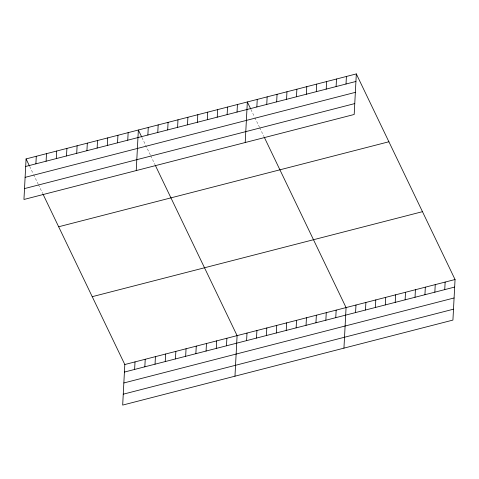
<?xml version="1.0" encoding="UTF-8"?>
<svg xmlns="http://www.w3.org/2000/svg" width="479" height="479" viewBox="0 0 479 479"><rect width="100%" height="100%" fill="white"/><g stroke="black" fill="none" stroke-linecap="round" stroke-linejoin="round"><path stroke-width="0.36" stroke-dasharray="2.4 1.8" d="M250.954 109.505L254.577 117.044M254.882 117.672L259.402 127.097M259.708 127.725L263.929 136.521M141.976 137.557L150.424 155.148M150.729 155.777L154.951 164.572M29.698 166.453L33.314 173.997M33.62 174.619L38.14 184.044M38.446 184.672L42.667 193.468"/><path stroke-width="0.72" d="M26.076 158.914L23.95 199.474L354.191 114.475L356.316 73.916L26.076 158.914L29.393 165.824M35.889 163.836L36.284 156.286M46.098 161.207L46.493 153.663M56.3 158.579L56.696 151.035M66.509 155.956L66.904 148.406M76.718 153.328L77.113 145.778M86.927 150.699L87.322 143.155M97.129 148.071L97.53 140.527M107.338 145.442L107.733 137.898M117.547 142.82L117.942 135.27M127.755 140.191L128.15 132.641M42.972 194.097L124.809 364.525L122.684 405.084L452.924 320.086L455.05 279.526L356.316 73.916M136.234 170.572L138.359 130.019L141.676 136.928M134.623 369.447L135.018 361.896M147.867 135.012L148.262 127.468M144.832 366.818L145.227 359.268M157.777 132.461L158.172 124.917M155.034 364.19L155.43 356.645M167.686 129.911L168.081 122.367M165.243 361.561L165.638 354.017M177.589 127.36L177.984 119.816M187.499 124.815L187.894 117.265M175.452 358.933L175.847 351.388M197.408 122.265L197.803 114.715M185.66 356.31L186.056 348.76M207.311 119.714L207.706 112.164M195.863 353.682L196.264 346.131M217.221 117.163L217.616 109.619M206.072 351.053L206.467 343.509M227.13 114.613L227.525 107.068M216.28 348.425L216.676 340.88M237.033 112.062L237.428 104.518M226.489 345.802L226.884 338.252M245.212 142.526L247.338 101.967L250.655 108.877M234.967 376.183L237.093 335.623L155.25 165.195M256.846 106.961L257.247 99.416M246.601 340.623L246.996 333.073M266.755 104.41L267.15 96.866M256.51 338.072L256.906 330.528M276.664 101.865L277.06 94.315M266.42 335.522L266.815 327.977M286.568 99.315L286.963 91.764M276.323 332.971L276.718 325.427M296.477 96.764L296.872 89.214M286.232 330.42L286.628 322.876M306.386 94.213L306.782 86.669M296.142 327.87L296.537 320.325M316.29 91.663L316.685 84.118M306.045 325.325L306.44 317.775M326.199 89.112L326.594 81.568M315.954 322.774L316.35 315.224M336.108 86.561L336.503 79.017M325.858 320.223L326.259 312.673M346.012 84.011L346.407 76.466M335.767 317.673L336.162 310.123M343.946 348.131L346.072 307.578L264.228 137.15M355.58 312.571L355.975 305.027M365.489 310.021L365.884 302.477M375.398 307.47L375.793 299.926M385.302 304.919L385.697 297.375M395.211 302.375L395.606 294.825M405.12 299.824L405.515 292.274M415.024 297.273L415.419 289.723M424.933 294.723L425.328 287.178M434.842 292.172L435.237 284.628M444.746 289.621L445.141 282.077M25.68 166.464L355.921 81.466M25.112 177.356L355.352 92.357M24.519 188.582L354.759 103.584M58.66 226.765L388.9 141.766M92.225 296.675L422.466 211.676M124.809 364.525L455.05 279.526M124.414 372.069L454.655 287.071M123.845 382.966L454.086 297.968M123.253 394.187L453.493 309.189"/></g></svg>
